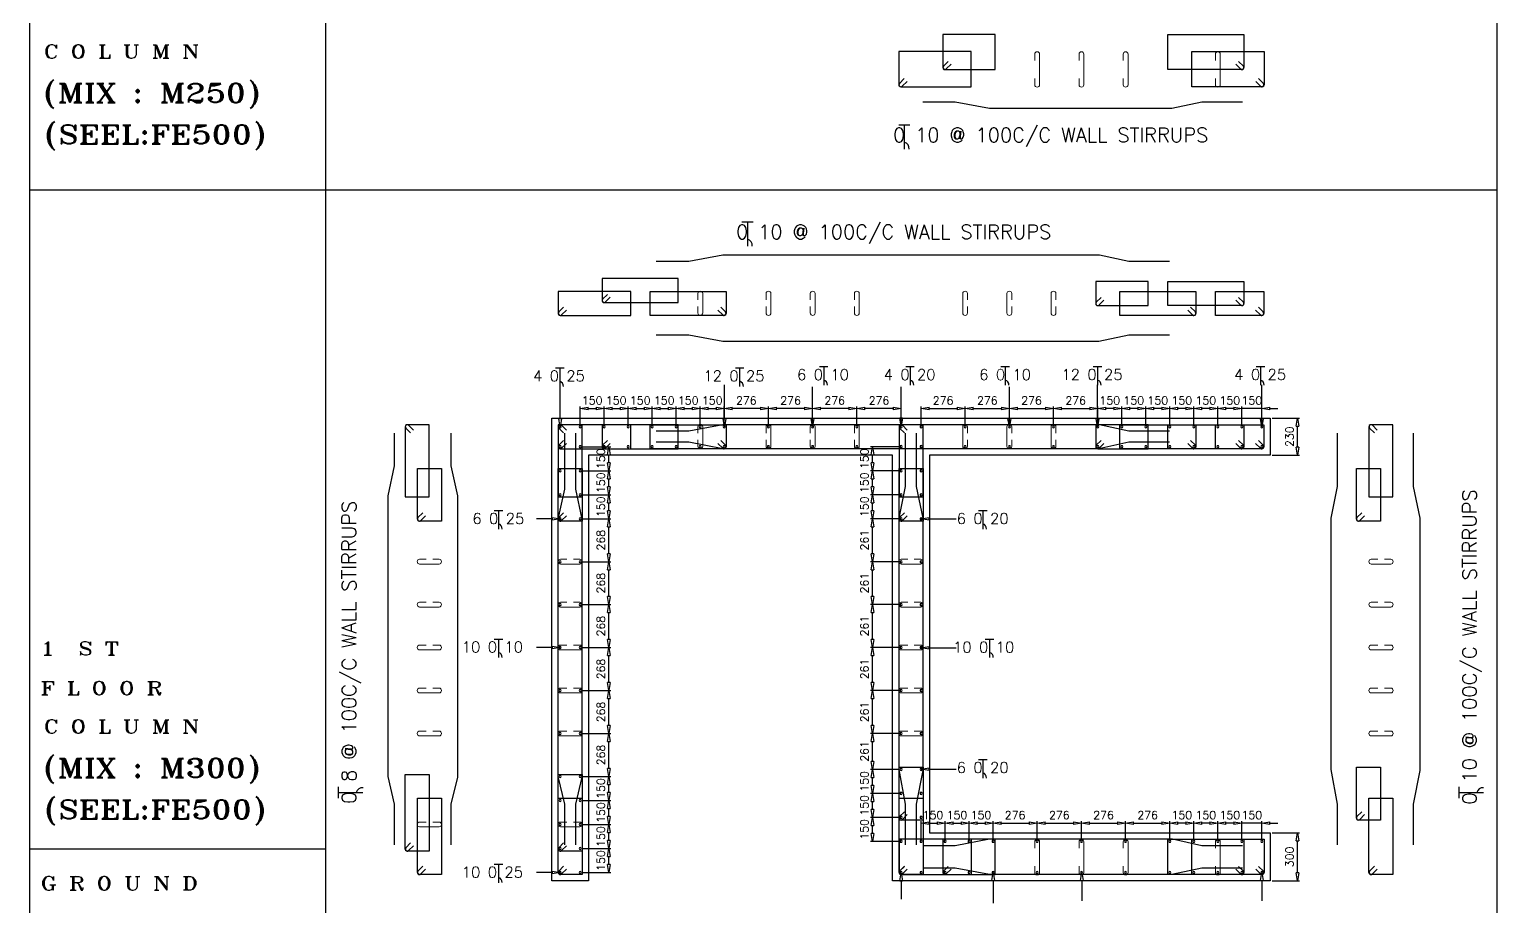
# Model space of a CAD drawing. Header units: millimetres. Extents: x 331487 to 517269, y 198509 to 399936.
# Drawn here: x 409734 to 428074, y 219074 to 230034 of the extents above; entities that cross this region are included whole.
import ezdxf

# ---------------------------------------------------------------- set-up
doc = ezdxf.new("R2010")
doc.units = ezdxf.units.MM
doc.header["$MEASUREMENT"] = 0
doc.layers.add('BEAM', color=1, linetype='Continuous', lineweight=5)
for name, color, linetype in [('COLUMN', 6, 'Continuous'), ('FOOTING', 5, 'Continuous'), ('FOOTING-SCH', 3, 'Continuous')]:
    doc.layers.add(name, color=color, linetype=linetype)
doc.styles.add('ROMANS', font='romans.shx')
doc.styles.add('ROMANT', font='ROMANT.shx')

# ---------------------------------------------------------------- blocks, each defined once
blk = doc.blocks.new('_ClosedBlank')
at = {"color": 0, "linetype": 'ByBlock', "lineweight": -2}
for p, q in [((-1, 0.17), (0, 0)), ((-1, 0.17), (-1, -0.17)), ((0, 0), (-1, -0.17))]:
    blk.add_line(p, q, dxfattribs=at)

msp = doc.modelspace()

# ---------------------------------------------------------------- linework, layer by layer
at = {"color": 1, "linetype": 'Continuous'}
for p, q in [((420600, 228842), (420741, 228842)), ((420670, 228842), (420670, 228537)), ((418638, 227631), (418779, 227631)), ((418709, 227631), (418709, 227327)), ((416310, 225804), (416417, 225804)), ((416363, 225804), (416363, 225573)), ((418558, 225804), (418666, 225804)), ((418612, 225804), (418612, 225573)), ((419609, 225820), (419716, 225820)), ((419663, 225820), (419663, 225589)), ((420688, 225820), (420795, 225820)), ((420742, 225820), (420742, 225589)), ((421878, 225820), (421985, 225820)), ((421931, 225820), (421931, 225589)), ((423031, 225820), (423138, 225820)), ((423084, 225820), (423084, 225589)), ((425068, 225820), (425175, 225820)), ((425121, 225820), (425121, 225589)), ((415544, 224022), (415651, 224022)), ((415597, 224022), (415597, 223791)), ((421597, 224022), (421704, 224022)), ((421651, 224022), (421651, 223791)), ((415544, 222417), (415651, 222417)), ((415597, 222417), (415597, 222186)), ((421682, 222415), (421789, 222415)), ((421736, 222415), (421736, 222185)), ((421597, 220911), (421704, 220911)), ((421651, 220911), (421651, 220680)), ((413599, 220429), (413599, 220570)), ((413599, 220499), (413904, 220499)), ((427604, 220429), (427604, 220570)), ((427604, 220499), (427909, 220499)), ((415544, 219604), (415651, 219604)), ((415597, 219604), (415597, 219373))]:
    msp.add_line(p, q, dxfattribs=at)
at = {"color": 8, "linetype": 'Continuous'}
msp.add_line((409734, 228028), (428074, 228028), dxfattribs=at)
at = {"color": 1, "linetype": 'Continuous'}
for centre, radius, start, end in [((420651, 228544), 80.7, 355.5803, 75.6804), ((418689, 227333), 80.7, 355.5803, 75.6804), ((416348, 225578), 61.2, 355.5803, 75.6804), ((418597, 225578), 61.2, 355.5803, 75.6804), ((419647, 225594), 61.2, 355.5803, 75.6804), ((420727, 225594), 61.2, 355.5803, 75.6804), ((421916, 225594), 61.2, 355.5803, 75.6804), ((423069, 225594), 61.2, 355.5803, 75.6804), ((425106, 225594), 61.2, 355.5803, 75.6804), ((415582, 223796), 61.2, 355.5803, 75.6804), ((421636, 223796), 61.2, 355.5803, 75.6804), ((415582, 222191), 61.2, 355.5803, 75.6804), ((421721, 222189), 61.2, 355.5803, 75.6804), ((421636, 220685), 61.2, 355.5803, 75.6804), ((413898, 220479), 80.7, 85.5803, 165.6804), ((427903, 220479), 80.7, 85.5803, 165.6804), ((415582, 219378), 61.2, 355.5803, 75.6804)]:
    msp.add_arc(centre, radius, start, end, dxfattribs=at)
at = {"layer": 'BEAM', "ltscale": 0.05}
for p, q in [((422301, 229725), (422301, 229645)), ((422361, 229342), (422361, 229725)), ((422854, 229725), (422854, 229645)), ((422914, 229342), (422914, 229725)), ((423406, 229725), (423406, 229645)), ((423466, 229342), (423466, 229725)), ((424559, 229725), (424559, 229645)), ((424619, 229342), (424619, 229725)), ((422301, 229342), (422301, 229422)), ((422854, 229342), (422854, 229422)), ((423406, 229342), (423406, 229422)), ((424559, 229342), (424559, 229422)), ((418090, 226733), (418090, 226653)), ((418150, 226490), (418150, 226733)), ((418942, 226733), (418942, 226653)), ((419002, 226490), (419002, 226733)), ((419495, 226733), (419495, 226653)), ((419555, 226490), (419555, 226733)), ((420047, 226733), (420047, 226653)), ((420107, 226490), (420107, 226733)), ((421400, 226490), (421400, 226733)), ((421460, 226733), (421460, 226653)), ((421953, 226490), (421953, 226733)), ((422013, 226733), (422013, 226653)), ((422505, 226490), (422505, 226733)), ((422565, 226733), (422565, 226653)), ((418090, 226490), (418090, 226570)), ((418942, 226490), (418942, 226570)), ((419495, 226490), (419495, 226570)), ((420047, 226490), (420047, 226570)), ((421460, 226490), (421460, 226570)), ((422013, 226490), (422013, 226570)), ((422565, 226490), (422565, 226570)), ((418090, 225068), (418090, 224988)), ((418150, 224824), (418150, 225068)), ((418942, 225068), (418942, 224988)), ((419002, 224824), (419002, 225068)), ((419495, 225068), (419495, 224988)), ((419555, 224824), (419555, 225068)), ((420047, 225068), (420047, 224988)), ((420107, 224824), (420107, 225068)), ((421400, 224824), (421400, 225068)), ((421460, 225068), (421460, 224988)), ((421953, 224824), (421953, 225068)), ((422013, 225068), (422013, 224988)), ((422505, 224824), (422505, 225068)), ((422565, 225068), (422565, 224988)), ((418090, 224824), (418090, 224904)), ((418942, 224824), (418942, 224904)), ((419495, 224824), (419495, 224904)), ((420047, 224824), (420047, 224904)), ((421460, 224824), (421460, 224904)), ((422013, 224824), (422013, 224904)), ((422565, 224824), (422565, 224904)), ((414612, 223414), (414692, 223414)), ((414855, 223414), (414775, 223414)), ((416372, 223414), (416452, 223414)), ((416615, 223414), (416535, 223414)), ((420632, 223414), (420712, 223414)), ((420875, 223414), (420795, 223414)), ((426507, 223414), (426587, 223414)), ((426750, 223414), (426670, 223414)), ((414612, 223354), (414855, 223354)), ((416372, 223354), (416615, 223354)), ((420632, 223354), (420875, 223354)), ((426507, 223354), (426750, 223354)), ((414612, 222877), (414692, 222877)), ((414855, 222877), (414775, 222877)), ((416372, 222877), (416452, 222877)), ((416615, 222877), (416535, 222877)), ((420632, 222877), (420712, 222877)), ((420875, 222877), (420795, 222877)), ((426507, 222877), (426587, 222877)), ((426750, 222877), (426670, 222877)), ((414612, 222817), (414855, 222817)), ((416372, 222817), (416615, 222817)), ((420632, 222817), (420875, 222817)), ((426507, 222817), (426750, 222817)), ((414612, 222341), (414692, 222341)), ((414855, 222341), (414775, 222341)), ((416372, 222341), (416452, 222341)), ((416615, 222341), (416535, 222341)), ((420632, 222341), (420712, 222341)), ((420875, 222341), (420795, 222341)), ((426507, 222341), (426587, 222341)), ((426750, 222341), (426670, 222341)), ((414612, 222281), (414855, 222281)), ((416372, 222281), (416615, 222281)), ((420632, 222281), (420875, 222281)), ((426507, 222281), (426750, 222281)), ((414612, 221804), (414692, 221804)), ((414612, 221744), (414855, 221744)), ((414855, 221804), (414775, 221804)), ((416372, 221804), (416452, 221804)), ((416372, 221744), (416615, 221744)), ((416615, 221804), (416535, 221804)), ((420632, 221804), (420712, 221804)), ((420632, 221744), (420875, 221744)), ((420875, 221804), (420795, 221804)), ((426507, 221804), (426587, 221804)), ((426507, 221744), (426750, 221744)), ((426750, 221804), (426670, 221804)), ((414612, 221267), (414692, 221267)), ((414612, 221207), (414855, 221207)), ((414855, 221267), (414775, 221267)), ((416372, 221267), (416452, 221267)), ((416372, 221207), (416615, 221207)), ((416615, 221267), (416535, 221267)), ((420632, 221267), (420712, 221267)), ((420632, 221207), (420875, 221207)), ((420875, 221267), (420795, 221267)), ((426507, 221267), (426587, 221267)), ((426507, 221207), (426750, 221207)), ((426750, 221267), (426670, 221267)), ((414612, 220131), (414692, 220131)), ((414855, 220131), (414775, 220131)), ((416372, 220131), (416452, 220131)), ((416615, 220131), (416535, 220131)), ((414612, 220071), (414855, 220071)), ((416372, 220071), (416615, 220071)), ((422301, 219883), (422301, 219803)), ((422361, 219500), (422361, 219883)), ((422854, 219883), (422854, 219803)), ((422914, 219500), (422914, 219883)), ((423406, 219883), (423406, 219803)), ((423466, 219500), (423466, 219883)), ((424559, 219883), (424559, 219803)), ((424619, 219500), (424619, 219883)), ((422301, 219500), (422301, 219580)), ((422854, 219500), (422854, 219580)), ((423406, 219500), (423406, 219580)), ((424559, 219500), (424559, 219580))]:
    msp.add_line(p, q, dxfattribs=at)
for centre, start, end in [((422331, 229725), 0, 180), ((422884, 229725), 0, 180), ((423436, 229725), 0, 180), ((424589, 229725), 0, 180), ((422331, 229342), 180, 0), ((422884, 229342), 180, 0), ((423436, 229342), 180, 0), ((424589, 229342), 180, 0), ((418120, 226733), 0, 180), ((418972, 226733), 0, 180), ((419525, 226733), 0, 180), ((420077, 226733), 0, 180), ((421430, 226733), 0, 180), ((421983, 226733), 0, 180), ((422535, 226733), 0, 180), ((418120, 226490), 180, 0), ((418972, 226490), 180, 0), ((419525, 226490), 180, 0), ((420077, 226490), 180, 0), ((421430, 226490), 180, 0), ((421983, 226490), 180, 0), ((422535, 226490), 180, 0), ((418120, 225068), 0, 180), ((418972, 225068), 0, 180), ((419525, 225068), 0, 180), ((420077, 225068), 0, 180), ((421430, 225068), 0, 180), ((421983, 225068), 0, 180), ((422535, 225068), 0, 180), ((418120, 224824), 180, 0), ((418972, 224824), 180, 0), ((419525, 224824), 180, 0), ((420077, 224824), 180, 0), ((421430, 224824), 180, 0), ((421983, 224824), 180, 0), ((422535, 224824), 180, 0), ((414612, 223384), 90, 270), ((414855, 223384), 270, 90), ((416372, 223384), 90, 270), ((416615, 223384), 270, 90), ((420632, 223384), 90, 270), ((420875, 223384), 270, 90), ((426507, 223384), 90, 270), ((426750, 223384), 270, 90), ((414612, 222847), 90, 270), ((414855, 222847), 270, 90), ((416372, 222847), 90, 270), ((416615, 222847), 270, 90), ((420632, 222847), 90, 270), ((420875, 222847), 270, 90), ((426507, 222847), 90, 270), ((426750, 222847), 270, 90), ((414612, 222311), 90, 270), ((414855, 222311), 270, 90), ((416372, 222311), 90, 270), ((416615, 222311), 270, 90), ((420632, 222311), 90, 270), ((420875, 222311), 270, 90), ((426507, 222311), 90, 270), ((426750, 222311), 270, 90), ((414612, 221774), 90, 270), ((414855, 221774), 270, 90), ((416372, 221774), 90, 270), ((416615, 221774), 270, 90), ((420632, 221774), 90, 270), ((420875, 221774), 270, 90), ((426507, 221774), 90, 270), ((426750, 221774), 270, 90), ((414612, 221237), 90, 270), ((414855, 221237), 270, 90), ((416372, 221237), 90, 270), ((416615, 221237), 270, 90), ((420632, 221237), 90, 270), ((420875, 221237), 270, 90), ((426507, 221237), 90, 270), ((426750, 221237), 270, 90), ((414612, 220101), 90, 270), ((414855, 220101), 270, 90), ((416372, 220101), 90, 270), ((416615, 220101), 270, 90), ((422331, 219883), 0, 180), ((422884, 219883), 0, 180), ((423436, 219883), 0, 180), ((424589, 219883), 0, 180), ((422331, 219500), 180, 0), ((422884, 219500), 180, 0), ((423436, 219500), 180, 0), ((424589, 219500), 180, 0)]:
    msp.add_arc(centre, 30, start, end, dxfattribs=at)
at = {"layer": 'COLUMN', "color": 3}
for p, q in [((421805, 229972), (421152, 229972)), ((421152, 229972), (421152, 229557)), ((421805, 229532), (421805, 229972)), ((423962, 229532), (423962, 229972)), ((423962, 229972), (424915, 229972)), ((424915, 229972), (424915, 229557)), ((421506, 229757), (420601, 229757)), ((420601, 229757), (420601, 229342)), ((421219, 229634), (421160, 229575)), ((421506, 229317), (421506, 229757)), ((424262, 229317), (424262, 229757)), ((424262, 229757), (425166, 229757)), ((424848, 229634), (424908, 229575)), ((425166, 229757), (425166, 229342)), ((421177, 229532), (421805, 229532)), ((421195, 229540), (421255, 229600)), ((424890, 229532), (423962, 229532)), ((424873, 229540), (424813, 229600)), ((420668, 229419), (420609, 229359)), ((420626, 229317), (421506, 229317)), ((420644, 229324), (420704, 229384)), ((425141, 229317), (424262, 229317)), ((425123, 229324), (425063, 229384)), ((425099, 229419), (425159, 229359)), ((421307, 229126), (420900, 229126)), ((421734, 229045), (421307, 229126)), ((424389, 229126), (424015, 229045)), ((424898, 229126), (424389, 229126)), ((424015, 229045), (421734, 229045)), ((417975, 227134), (417568, 227134)), ((418401, 227215), (417975, 227134)), ((423108, 227215), (418401, 227215)), ((423476, 227134), (423108, 227215)), ((423985, 227134), (423476, 227134)), ((417845, 226921), (416892, 226921)), ((416892, 226921), (416892, 226646)), ((417845, 226621), (417845, 226921)), ((423717, 226883), (423062, 226883)), ((423062, 226883), (423062, 226608)), ((423717, 226583), (423717, 226883)), ((423962, 226583), (423962, 226883)), ((423962, 226883), (424915, 226883)), ((424915, 226883), (424915, 226608)), ((417250, 226760), (416344, 226760)), ((416344, 226760), (416344, 226485)), ((416959, 226723), (416899, 226664)), ((416934, 226628), (416994, 226688)), ((417250, 226460), (417250, 226760)), ((417493, 226460), (417493, 226760)), ((417493, 226760), (418443, 226760)), ((418443, 226760), (418443, 226485)), ((423129, 226686), (423069, 226626)), ((423363, 226460), (423363, 226760)), ((423363, 226760), (424315, 226760)), ((424315, 226760), (424315, 226485)), ((424561, 226460), (424561, 226760)), ((424561, 226760), (425164, 226760)), ((424848, 226686), (424908, 226626)), ((425164, 226760), (425164, 226485)), ((416411, 226562), (416351, 226503)), ((416386, 226467), (416446, 226527)), ((416917, 226621), (417845, 226621)), ((418401, 226467), (418341, 226527)), ((418377, 226562), (418436, 226503)), ((423087, 226583), (423717, 226583)), ((423105, 226591), (423165, 226651)), ((424890, 226583), (423962, 226583)), ((424272, 226467), (424212, 226527)), ((424248, 226562), (424308, 226503)), ((424873, 226591), (424813, 226651)), ((425121, 226467), (425061, 226527)), ((425097, 226562), (425156, 226503)), ((416369, 226460), (417250, 226460)), ((418418, 226460), (417493, 226460)), ((424290, 226460), (423363, 226460)), ((425139, 226460), (424561, 226460)), ((417975, 226215), (417568, 226215)), ((418401, 226134), (417975, 226215)), ((423102, 226134), (418401, 226134)), ((423476, 226215), (423102, 226134)), ((423985, 226215), (423476, 226215)), ((414432, 225070), (414432, 224193)), ((414439, 225052), (414499, 224992)), ((414732, 225095), (414457, 225095)), ((414534, 225028), (414474, 225088)), ((414732, 224193), (414732, 225095)), ((417250, 225095), (416344, 225095)), ((416344, 225095), (416344, 224820)), ((416344, 225070), (416344, 224193)), ((416351, 225052), (416411, 224992)), ((416644, 225095), (416369, 225095)), ((416446, 225028), (416386, 225088)), ((416644, 224193), (416644, 225095)), ((417845, 225095), (416892, 225095)), ((416892, 225095), (416892, 224820)), ((417250, 224795), (417250, 225095)), ((417493, 224795), (417493, 225095)), ((417493, 225095), (418443, 225095)), ((417845, 224795), (417845, 225095)), ((418401, 225095), (417975, 225014)), ((423108, 225095), (418401, 225095)), ((418443, 225095), (418443, 224820)), ((420604, 225070), (420604, 224193)), ((420611, 225052), (420671, 224992)), ((420904, 225095), (420629, 225095)), ((420706, 225028), (420646, 225088)), ((420904, 224193), (420904, 225095)), ((423717, 225095), (423062, 225095)), ((423062, 225095), (423062, 224820)), ((423476, 225014), (423108, 225095)), ((423363, 224795), (423363, 225095)), ((423363, 225095), (424315, 225095)), ((423717, 224795), (423717, 225095)), ((423962, 224795), (423962, 225095)), ((423962, 225095), (424915, 225095)), ((424315, 225095), (424315, 224820)), ((424561, 224795), (424561, 225095)), ((424561, 225095), (425164, 225095)), ((424915, 225095), (424915, 224820)), ((425164, 225095), (425164, 224820)), ((426478, 225070), (426478, 224193)), ((426486, 225052), (426546, 224992)), ((426778, 225095), (426503, 225095)), ((426581, 225028), (426521, 225088)), ((426778, 224193), (426778, 225095)), ((414299, 224582), (414299, 224989)), ((415007, 224582), (415007, 224989)), ((416411, 224897), (416351, 224838)), ((416386, 224802), (416446, 224862)), ((416425, 224290), (416425, 224989)), ((416563, 224290), (416563, 224989)), ((416959, 224897), (416899, 224838)), ((416934, 224802), (416994, 224862)), ((417975, 225014), (417568, 225014)), ((417975, 224876), (417568, 224876)), ((418401, 224795), (417975, 224876)), ((418401, 224802), (418341, 224862)), ((418377, 224897), (418436, 224838)), ((420685, 224324), (420685, 224989)), ((420823, 224324), (420823, 224989)), ((423129, 224897), (423069, 224838)), ((423476, 224876), (423102, 224795)), ((423105, 224802), (423165, 224862)), ((423985, 225014), (423476, 225014)), ((423985, 224876), (423476, 224876)), ((424272, 224802), (424212, 224862)), ((424248, 224897), (424308, 224838)), ((424873, 224802), (424813, 224862)), ((424848, 224897), (424908, 224838)), ((425121, 224802), (425061, 224862)), ((425097, 224897), (425156, 224838)), ((426086, 224324), (426086, 224989)), ((427035, 224324), (427035, 224989)), ((416369, 224795), (417250, 224795)), ((416917, 224795), (417845, 224795)), ((418418, 224795), (417493, 224795)), ((423102, 224795), (418401, 224795)), ((423087, 224795), (423717, 224795)), ((424290, 224795), (423363, 224795)), ((424890, 224795), (423962, 224795)), ((425139, 224795), (424561, 224795)), ((414218, 224206), (414299, 224582)), ((414584, 223916), (414584, 224548)), ((414584, 224548), (414884, 224548)), ((414884, 224548), (414884, 223891)), ((415088, 224206), (415007, 224582)), ((416344, 223916), (416344, 224548)), ((416344, 224548), (416644, 224548)), ((416644, 224548), (416644, 223891)), ((420604, 223916), (420604, 224548)), ((420604, 224548), (420904, 224548)), ((420904, 224548), (420904, 223891)), ((426320, 223916), (426320, 224548)), ((426320, 224548), (426620, 224548)), ((426620, 224548), (426620, 223891)), ((420604, 223927), (420685, 224324)), ((420904, 223927), (420823, 224324)), ((426005, 223927), (426086, 224324)), ((427116, 223927), (427035, 224324)), ((414219, 220699), (414218, 224206)), ((414432, 224193), (414732, 224193)), ((415089, 220693), (415088, 224206)), ((416344, 223914), (416425, 224290)), ((416344, 224193), (416644, 224193)), ((416644, 223914), (416563, 224290)), ((420604, 224193), (420904, 224193)), ((426478, 224193), (426778, 224193)), ((414591, 223934), (414651, 223994)), ((414686, 223958), (414626, 223899)), ((416351, 223934), (416411, 223994)), ((416446, 223958), (416386, 223899)), ((420611, 223934), (420671, 223994)), ((420706, 223958), (420646, 223899)), ((426327, 223934), (426387, 223994)), ((426422, 223958), (426362, 223899)), ((414884, 223891), (414609, 223891)), ((416345, 220699), (416344, 223914)), ((416644, 223891), (416369, 223891)), ((416645, 220693), (416644, 223914)), ((420605, 220788), (420604, 223927)), ((420904, 223891), (420629, 223891)), ((420905, 220774), (420904, 223927)), ((426007, 220788), (426005, 223927)), ((426620, 223891), (426345, 223891)), ((427117, 220774), (427116, 223927)), ((420604, 220181), (420605, 220815)), ((420605, 220815), (420905, 220815)), ((420905, 220815), (420904, 220156)), ((426320, 220181), (426321, 220815)), ((426321, 220815), (426621, 220815)), ((426621, 220815), (426620, 220156)), ((414299, 220355), (414219, 220699)), ((414432, 219792), (414433, 220726)), ((414433, 220726), (414733, 220726)), ((414733, 220726), (414732, 219767)), ((415007, 220355), (415089, 220693)), ((416344, 219792), (416345, 220726)), ((416345, 220726), (416645, 220726)), ((416425, 220355), (416345, 220699)), ((416563, 220355), (416645, 220693)), ((416645, 220726), (416644, 219767)), ((420685, 220355), (420605, 220788)), ((420823, 220355), (420905, 220774)), ((426086, 220355), (426007, 220788)), ((427035, 220355), (427117, 220774)), ((414299, 219846), (414299, 220355)), ((414584, 219500), (414584, 220428)), ((414584, 220428), (414884, 220428)), ((414884, 220428), (414884, 219475)), ((415007, 219846), (415007, 220355)), ((416344, 219500), (416344, 220428)), ((416344, 220428), (416644, 220428)), ((416425, 219846), (416425, 220355)), ((416563, 219846), (416563, 220355)), ((416644, 220428), (416644, 219475)), ((420604, 219500), (420604, 220428)), ((420604, 220428), (420904, 220428)), ((420685, 219846), (420685, 220355)), ((420823, 219846), (420823, 220355)), ((420904, 220428), (420904, 219475)), ((426086, 219846), (426086, 220355)), ((426478, 219500), (426478, 220428)), ((426478, 220428), (426778, 220428)), ((426778, 220428), (426778, 219475)), ((427035, 219846), (427035, 220355)), ((420611, 220199), (420671, 220259)), ((420904, 220156), (420629, 220156)), ((420706, 220223), (420646, 220164)), ((426327, 220199), (426387, 220259)), ((426620, 220156), (426345, 220156)), ((426422, 220223), (426362, 220164)), ((421508, 219915), (420604, 219915)), ((420604, 219915), (420604, 219500)), ((421805, 219915), (421152, 219915)), ((421152, 219915), (421152, 219500)), ((421734, 219915), (421307, 219834)), ((421508, 219475), (421508, 219915)), ((424021, 219915), (421734, 219915)), ((421805, 219475), (421805, 219915)), ((423962, 219475), (423962, 219915)), ((423962, 219915), (424915, 219915)), ((424389, 219834), (424021, 219915)), ((424262, 219475), (424262, 219915)), ((424262, 219915), (425166, 219915)), ((424915, 219915), (424915, 219500)), ((425166, 219915), (425166, 219500)), ((414439, 219810), (414499, 219870)), ((414732, 219767), (414457, 219767)), ((414534, 219834), (414474, 219775)), ((416351, 219810), (416411, 219870)), ((416644, 219767), (416369, 219767)), ((416446, 219834), (416386, 219775)), ((421307, 219834), (420900, 219834)), ((424898, 219834), (424389, 219834)), ((414591, 219518), (414651, 219578)), ((414686, 219542), (414626, 219482)), ((416351, 219518), (416411, 219578)), ((416446, 219542), (416386, 219482)), ((420611, 219518), (420671, 219578)), ((420671, 219577), (420611, 219518)), ((420646, 219482), (420706, 219542)), ((420706, 219542), (420646, 219482)), ((421307, 219556), (420900, 219556)), ((421219, 219577), (421160, 219518)), ((421195, 219482), (421255, 219542)), ((421734, 219475), (421307, 219556)), ((424389, 219556), (424015, 219475)), ((424898, 219556), (424389, 219556)), ((424873, 219482), (424813, 219542)), ((424848, 219577), (424908, 219518)), ((425123, 219482), (425063, 219542)), ((425099, 219577), (425159, 219518)), ((426486, 219518), (426546, 219578)), ((426581, 219542), (426521, 219482)), ((414884, 219475), (414609, 219475)), ((416644, 219475), (416369, 219475)), ((420629, 219475), (421508, 219475)), ((420904, 219475), (420629, 219475)), ((421177, 219475), (421805, 219475)), ((424015, 219475), (421734, 219475)), ((424890, 219475), (423962, 219475)), ((425141, 219475), (424262, 219475)), ((426778, 219475), (426503, 219475))]:
    msp.add_line(p, q, dxfattribs=at)
at = {"layer": 'COLUMN'}
for p, q in [((416264, 219395), (416264, 225175)), ((416264, 225175), (425244, 225175)), ((425244, 225175), (425244, 224715)), ((420524, 224715), (416724, 224715)), ((416724, 224715), (416724, 219395)), ((420524, 219395), (420524, 224715)), ((425244, 224715), (420984, 224715)), ((420984, 224715), (420984, 220505)), ((420984, 220505), (420984, 219995)), ((420984, 219995), (425244, 219995)), ((425244, 219995), (425244, 219395)), ((416724, 219395), (416264, 219395)), ((425244, 219395), (420524, 219395))]:
    msp.add_line(p, q, dxfattribs=at)
at = {"layer": 'COLUMN', "color": 4}
for points in [[(416369, 225170), (416369, 225591)], [(418422, 225170), (418422, 225591)], [(423086, 225170), (423086, 225591)], [(425139, 225170), (425139, 225591)], [(419524, 225173), (419524, 225567)], [(420629, 225176), (420629, 225570)], [(421983, 225173), (421983, 225567)], [(416269, 223918), (416073, 223918)], [(420979, 223920), (421319, 223920)], [(416269, 222313), (416073, 222313)], [(420979, 222308), (421319, 222308)], [(420979, 220792), (421319, 220792)], [(416269, 219500), (416073, 219500)], [(420629, 219397), (420629, 219168)], [(421780, 219400), (421780, 219115)], [(422890, 219402), (422890, 219146)], [(425139, 219402), (425139, 219146)]]:
    msp.add_lwpolyline(points, dxfattribs=at)
at = {"layer": 'COLUMN', "color": 3}
for centre, start, end in [((421177, 229557), 135, 270), ((421177, 229557), 180, 315), ((424890, 229557), 225, 0), ((424890, 229557), 270, 45), ((420626, 229342), 135, 270), ((420626, 229342), 180, 315), ((425141, 229342), 225, 0), ((425141, 229342), 270, 45), ((416369, 226485), 135, 270), ((416917, 226646), 135, 270), ((416917, 226646), 180, 315), ((418418, 226485), 270, 45), ((423087, 226608), 135, 270), ((423087, 226608), 180, 315), ((424290, 226485), 270, 45), ((424890, 226608), 225, 0), ((424890, 226608), 270, 45), ((425139, 226485), 270, 45), ((416369, 226485), 180, 315), ((418418, 226485), 225, 0), ((424290, 226485), 225, 0), ((425139, 226485), 225, 0), ((414457, 225070), 45, 180), ((414457, 225070), 90, 225), ((416369, 225070), 45, 180), ((416369, 225070), 90, 225), ((420629, 225070), 45, 180), ((420629, 225070), 90, 225), ((426503, 225070), 45, 180), ((426503, 225070), 90, 225), ((416369, 224820), 135, 270), ((416369, 224820), 180, 315), ((416917, 224820), 135, 270), ((416917, 224820), 180, 315), ((418418, 224820), 225, 0), ((418418, 224820), 270, 45), ((423087, 224820), 135, 270), ((423087, 224820), 180, 315), ((424290, 224820), 225, 0), ((424290, 224820), 270, 45), ((424890, 224820), 225, 0), ((424890, 224820), 270, 45), ((425139, 224820), 225, 0), ((425139, 224820), 270, 45), ((414609, 223916), 135, 270), ((416369, 223916), 135, 270), ((420629, 223916), 135, 270), ((426345, 223916), 135, 270), ((414609, 223916), 180, 315), ((416369, 223916), 180, 315), ((420629, 223916), 180, 315), ((426345, 223916), 180, 315), ((420629, 220181), 135, 270), ((420629, 220181), 180, 315), ((426345, 220181), 135, 270), ((426345, 220181), 180, 315), ((414457, 219792), 135, 270), ((414457, 219792), 180, 315), ((416369, 219792), 135, 270), ((416369, 219792), 180, 315), ((414609, 219500), 135, 270), ((414609, 219500), 180, 315), ((416369, 219500), 135, 270), ((416369, 219500), 180, 315), ((420629, 219500), 135, 270), ((420629, 219500), 135, 270), ((420629, 219500), 180, 315), ((420629, 219500), 180, 315), ((421177, 219500), 135, 270), ((421177, 219500), 180, 315), ((424890, 219500), 225, 0), ((424890, 219500), 270, 45), ((425141, 219500), 225, 0), ((425141, 219500), 270, 45), ((426503, 219500), 135, 270), ((426503, 219500), 180, 315)]:
    msp.add_arc(centre, 25, start, end, dxfattribs=at)
at = {"layer": 'COLUMN', "color": 7}
for centre, start, end in [((416369, 225070), 0, 180), ((416369, 225070), 90, 270), ((416369, 225070), 180, 0), ((416369, 225070), 270, 90), ((416619, 225070), 0, 180), ((416619, 225070), 90, 270), ((416619, 225070), 180, 0), ((416619, 225070), 270, 90), ((416919, 225070), 90, 270), ((416919, 225070), 270, 90), ((417219, 225070), 90, 270), ((417219, 225070), 270, 90), ((417519, 225070), 90, 270), ((417519, 225070), 270, 90), ((417819, 225070), 90, 270), ((417819, 225070), 270, 90), ((418119, 225070), 90, 270), ((418119, 225070), 270, 90), ((418419, 225070), 90, 270), ((418419, 225070), 270, 90), ((418971, 225070), 90, 270), ((418971, 225070), 270, 90), ((419524, 225070), 90, 270), ((419524, 225070), 270, 90), ((420076, 225070), 90, 270), ((420076, 225070), 270, 90), ((420629, 225069), 0, 180), ((420629, 225069), 180, 0), ((420879, 225070), 0, 180), ((420879, 225070), 180, 0), ((421431, 225070), 90, 270), ((421431, 225070), 270, 90), ((421984, 225070), 90, 270), ((421984, 225070), 270, 90), ((422536, 225070), 90, 270), ((422536, 225070), 270, 90), ((423089, 225070), 90, 270), ((423089, 225070), 270, 90), ((423389, 225070), 90, 270), ((423389, 225070), 270, 90), ((423689, 225070), 90, 270), ((423689, 225070), 270, 90), ((423989, 225070), 90, 270), ((423989, 225070), 270, 90), ((424289, 225070), 90, 270), ((424289, 225070), 270, 90), ((424589, 225070), 90, 270), ((424589, 225070), 270, 90), ((424889, 225070), 0, 180), ((424889, 225070), 90, 270), ((424889, 225070), 180, 0), ((424889, 225070), 270, 90), ((425139, 225070), 0, 180), ((425139, 225070), 90, 270), ((425139, 225070), 180, 0), ((425139, 225070), 270, 90), ((416369, 224820), 90, 270), ((416369, 224820), 270, 90), ((416619, 224820), 90, 270), ((416619, 224820), 270, 90), ((416919, 224820), 90, 270), ((416919, 224820), 270, 90), ((417219, 224820), 90, 270), ((417219, 224820), 270, 90), ((417519, 224820), 90, 270), ((417519, 224820), 270, 90), ((417819, 224820), 90, 270), ((417819, 224820), 270, 90), ((418119, 224820), 90, 270), ((418119, 224820), 270, 90), ((418419, 224820), 90, 270), ((418419, 224820), 270, 90), ((418971, 224820), 90, 270), ((418971, 224820), 270, 90), ((419524, 224820), 90, 270), ((419524, 224820), 270, 90), ((420076, 224820), 90, 270), ((420076, 224820), 270, 90), ((420629, 224821), 0, 180), ((420629, 224821), 180, 0), ((420879, 224821), 0, 180), ((420879, 224821), 180, 0), ((421431, 224820), 90, 270), ((421431, 224820), 270, 90), ((421984, 224820), 90, 270), ((421984, 224820), 270, 90), ((422536, 224820), 90, 270), ((422536, 224820), 270, 90), ((423089, 224820), 90, 270), ((423089, 224820), 270, 90), ((423389, 224820), 90, 270), ((423389, 224820), 270, 90), ((423689, 224820), 90, 270), ((423689, 224820), 270, 90), ((423989, 224820), 90, 270), ((423989, 224820), 270, 90), ((424289, 224820), 90, 270), ((424289, 224820), 270, 90), ((424589, 224820), 90, 270), ((424589, 224820), 270, 90), ((424889, 224820), 90, 270), ((424889, 224820), 270, 90), ((425139, 224820), 90, 270), ((425139, 224820), 270, 90), ((416369, 224520), 0, 180), ((416369, 224520), 180, 0), ((416619, 224520), 0, 180), ((416619, 224520), 180, 0), ((420629, 224520), 0, 180), ((420629, 224520), 180, 0), ((420879, 224520), 0, 180), ((420879, 224520), 180, 0), ((416369, 224220), 0, 180), ((416369, 224220), 180, 0), ((416619, 224220), 0, 180), ((416619, 224220), 180, 0), ((420629, 224220), 0, 180), ((420629, 224220), 180, 0), ((420879, 224220), 0, 180), ((420879, 224220), 180, 0), ((416369, 223920), 0, 180), ((416619, 223920), 0, 180), ((420629, 223920), 0, 180), ((420879, 223920), 0, 180), ((416369, 223920), 180, 0), ((416619, 223920), 180, 0), ((420629, 223920), 180, 0), ((420879, 223920), 180, 0), ((416369, 223383), 0, 180), ((416369, 223383), 180, 0), ((416619, 223383), 0, 180), ((416619, 223383), 180, 0), ((420629, 223383), 0, 180), ((420629, 223383), 180, 0), ((420879, 223383), 0, 180), ((420879, 223383), 180, 0), ((416369, 222847), 0, 180), ((416369, 222847), 180, 0), ((416619, 222847), 0, 180), ((416619, 222847), 180, 0), ((420629, 222847), 0, 180), ((420629, 222847), 180, 0), ((420879, 222847), 0, 180), ((420879, 222847), 180, 0), ((416369, 222310), 0, 180), ((416369, 222310), 180, 0), ((416619, 222310), 0, 180), ((416619, 222310), 180, 0), ((420629, 222310), 0, 180), ((420629, 222310), 180, 0), ((420879, 222310), 0, 180), ((420879, 222310), 180, 0), ((416369, 221773), 0, 180), ((416369, 221773), 180, 0), ((416619, 221773), 0, 180), ((416619, 221773), 180, 0), ((420629, 221773), 0, 180), ((420629, 221773), 180, 0), ((420879, 221773), 0, 180), ((420879, 221773), 180, 0), ((416369, 221237), 0, 180), ((416369, 221237), 0, 180), ((416369, 221237), 180, 0), ((416369, 221237), 180, 0), ((416619, 221237), 0, 180), ((416619, 221237), 0, 180), ((416619, 221237), 180, 0), ((416619, 221237), 180, 0), ((420629, 221237), 0, 180), ((420629, 221237), 0, 180), ((420629, 221237), 180, 0), ((420629, 221237), 180, 0), ((420879, 221237), 0, 180), ((420879, 221237), 0, 180), ((420879, 221237), 180, 0), ((420879, 221237), 180, 0), ((416370, 220700), 0, 180), ((416370, 220700), 180, 0), ((416620, 220700), 0, 180), ((416620, 220700), 180, 0), ((420630, 220789), 0, 180), ((420630, 220789), 180, 0), ((420880, 220789), 0, 180), ((420880, 220789), 180, 0), ((420629, 220489), 0, 180), ((420629, 220489), 180, 0), ((420879, 220489), 0, 180), ((420879, 220489), 180, 0), ((416369, 220400), 0, 180), ((416369, 220400), 180, 0), ((416619, 220400), 0, 180), ((416619, 220400), 180, 0), ((416369, 220100), 0, 180), ((416369, 220100), 180, 0), ((416619, 220100), 0, 180), ((416619, 220100), 180, 0), ((420629, 220189), 0, 180), ((420629, 220189), 180, 0), ((420879, 220189), 0, 180), ((420879, 220189), 180, 0), ((420629, 219890), 0, 180), ((420629, 219890), 90, 270), ((420629, 219890), 270, 90), ((420879, 219890), 0, 180), ((420879, 219890), 90, 270), ((420879, 219890), 270, 90), ((421179, 219890), 90, 270), ((421179, 219890), 270, 90), ((421479, 219890), 90, 270), ((421479, 219890), 270, 90), ((421779, 219890), 90, 270), ((421779, 219890), 270, 90), ((422331, 219890), 90, 270), ((422331, 219890), 270, 90), ((422884, 219890), 90, 270), ((422884, 219890), 270, 90), ((423436, 219890), 90, 270), ((423436, 219890), 270, 90), ((423989, 219890), 90, 270), ((423989, 219890), 270, 90), ((424289, 219890), 90, 270), ((424289, 219890), 270, 90), ((424589, 219890), 90, 270), ((424589, 219890), 270, 90), ((424889, 219890), 0, 180), ((424889, 219890), 90, 270), ((424889, 219890), 270, 90), ((425139, 219890), 0, 180), ((425139, 219890), 90, 270), ((425139, 219890), 270, 90), ((416369, 219800), 0, 180), ((416369, 219800), 180, 0), ((416619, 219800), 0, 180), ((416619, 219800), 180, 0), ((420629, 219890), 180, 0), ((420879, 219890), 180, 0), ((424889, 219890), 180, 0), ((425139, 219890), 180, 0), ((416369, 219500), 0, 180), ((416369, 219500), 180, 0), ((416619, 219500), 0, 180), ((416619, 219500), 180, 0), ((420629, 219500), 90, 270), ((420629, 219500), 0, 180), ((420629, 219500), 180, 0), ((420629, 219500), 270, 90), ((420879, 219500), 90, 270), ((420879, 219500), 0, 180), ((420879, 219500), 180, 0), ((420879, 219500), 270, 90), ((421179, 219500), 90, 270), ((421179, 219500), 270, 90), ((421479, 219500), 90, 270), ((421479, 219500), 270, 90), ((421779, 219500), 90, 270), ((421779, 219500), 270, 90), ((422331, 219500), 90, 270), ((422331, 219500), 270, 90), ((422884, 219500), 90, 270), ((422884, 219500), 270, 90), ((423436, 219500), 90, 270), ((423436, 219500), 270, 90), ((423989, 219500), 90, 270), ((423989, 219500), 270, 90), ((424289, 219500), 90, 270), ((424289, 219500), 270, 90), ((424589, 219500), 90, 270), ((424589, 219500), 270, 90), ((424889, 219500), 90, 270), ((424889, 219500), 270, 90), ((425139, 219500), 90, 270), ((425139, 219500), 270, 90)]:
    msp.add_arc(centre, 12.6, start, end, dxfattribs=at)
at = {"layer": 'FOOTING', "color": 4}
for p, q in [((416619, 225095), (416619, 225322)), ((416719, 225297), (416819, 225297)), ((416919, 225095), (416919, 225322)), ((416919, 225095), (416919, 225322)), ((417019, 225297), (417119, 225297)), ((417219, 225095), (417219, 225322)), ((417219, 225095), (417219, 225322)), ((417319, 225297), (417419, 225297)), ((417519, 225095), (417519, 225322)), ((417519, 225095), (417519, 225322)), ((417619, 225297), (417719, 225297)), ((417819, 225095), (417819, 225322)), ((417819, 225095), (417819, 225322)), ((417919, 225297), (418019, 225297)), ((418119, 225095), (418119, 225322)), ((418119, 225095), (418119, 225322)), ((418219, 225297), (418319, 225297)), ((418419, 225095), (418419, 225322)), ((418419, 225093), (418419, 225322)), ((418871, 225297), (418519, 225297)), ((418971, 225094), (418971, 225322)), ((418971, 225093), (418971, 225322)), ((419424, 225297), (419071, 225297)), ((419524, 225092), (419524, 225322)), ((419524, 225094), (419524, 225322)), ((419976, 225297), (419624, 225297)), ((420076, 225094), (420076, 225322)), ((420076, 225092), (420076, 225322)), ((420529, 225297), (420176, 225297)), ((420629, 225094), (420629, 225322)), ((420879, 225092), (420879, 225322)), ((420979, 225297), (421331, 225297)), ((421431, 225092), (421431, 225322)), ((421431, 225092), (421431, 225322)), ((421531, 225297), (421884, 225297)), ((421984, 225092), (421984, 225322)), ((421984, 225094), (421984, 225322)), ((422084, 225297), (422436, 225297)), ((422536, 225094), (422536, 225322)), ((422536, 225093), (422536, 225322)), ((422636, 225297), (422989, 225297)), ((423089, 225095), (423089, 225322)), ((423089, 225093), (423089, 225322)), ((423289, 225297), (423189, 225297)), ((423389, 225095), (423389, 225322)), ((423389, 225095), (423389, 225322)), ((423589, 225297), (423489, 225297)), ((423689, 225095), (423689, 225322)), ((423689, 225095), (423689, 225322)), ((423889, 225297), (423789, 225297)), ((423989, 225095), (423989, 225322)), ((423989, 225095), (423989, 225322)), ((424189, 225297), (424089, 225297)), ((424289, 225095), (424289, 225322)), ((424289, 225095), (424289, 225322)), ((424489, 225297), (424389, 225297)), ((424589, 225095), (424589, 225322)), ((424589, 225095), (424589, 225322)), ((424789, 225297), (424689, 225297)), ((424789, 225297), (424689, 225297)), ((424889, 225095), (424889, 225322)), ((424889, 225095), (424889, 225322)), ((425139, 225297), (424889, 225297)), ((425139, 225095), (425139, 225322)), ((425239, 225297), (425339, 225297)), ((425269, 225175), (425611, 225175)), ((425586, 224815), (425586, 225075)), ((416644, 224820), (417002, 224820)), ((416977, 224620), (416977, 224720)), ((420604, 224820), (420246, 224820)), ((420271, 224620), (420271, 224720)), ((425269, 224715), (425611, 224715)), ((416644, 224520), (417002, 224520)), ((416644, 224520), (417002, 224520)), ((420604, 224520), (420246, 224520)), ((420604, 224520), (420246, 224520)), ((416977, 224320), (416977, 224420)), ((420271, 224320), (420271, 224420)), ((416644, 224220), (417002, 224220)), ((416644, 224220), (417002, 224220)), ((416977, 224020), (416977, 224120)), ((420604, 224220), (420246, 224220)), ((420604, 224220), (420246, 224220)), ((420271, 224020), (420271, 224120)), ((416644, 223920), (417002, 223920)), ((416644, 223920), (417002, 223920)), ((416977, 223483), (416977, 223820)), ((420604, 223920), (420246, 223920)), ((420604, 223920), (420246, 223920)), ((420271, 223483), (420271, 223820)), ((416644, 223383), (417002, 223383)), ((416644, 223383), (417002, 223383)), ((420604, 223383), (420246, 223383)), ((420604, 223383), (420246, 223383)), ((416977, 222947), (416977, 223283)), ((420271, 222947), (420271, 223283)), ((416644, 222847), (417002, 222847)), ((416644, 222847), (417002, 222847)), ((420604, 222847), (420246, 222847)), ((420604, 222847), (420246, 222847)), ((416977, 222410), (416977, 222747)), ((420271, 222410), (420271, 222747)), ((416644, 222310), (417002, 222310)), ((416644, 222310), (417002, 222310)), ((420604, 222310), (420246, 222310)), ((420604, 222310), (420246, 222310)), ((416977, 221873), (416977, 222210)), ((420271, 221873), (420271, 222210)), ((416644, 221773), (417002, 221773)), ((416644, 221773), (417002, 221773)), ((420604, 221773), (420246, 221773)), ((420604, 221773), (420246, 221773)), ((416977, 221337), (416977, 221673)), ((420271, 221337), (420271, 221673)), ((416644, 221237), (417002, 221237)), ((416644, 221237), (417002, 221237)), ((420604, 221237), (420246, 221237)), ((420604, 221237), (420246, 221237)), ((416977, 220800), (416977, 221137)), ((420271, 220889), (420271, 221137)), ((416644, 220700), (417002, 220700)), ((416644, 220700), (417002, 220700)), ((420604, 220789), (420246, 220789)), ((420604, 220789), (420246, 220789)), ((420271, 220589), (420271, 220689)), ((416977, 220500), (416977, 220600)), ((420604, 220489), (420246, 220489)), ((420604, 220489), (420246, 220489)), ((416644, 220400), (417002, 220400)), ((416644, 220400), (417002, 220400)), ((416977, 220200), (416977, 220300)), ((420271, 220289), (420271, 220389)), ((416644, 220100), (417002, 220100)), ((416644, 220100), (417002, 220100)), ((420604, 220189), (420246, 220189)), ((420604, 220189), (420246, 220189)), ((420271, 219989), (420271, 220089)), ((420879, 219915), (420879, 220142)), ((420979, 220117), (421079, 220117)), ((421179, 219915), (421179, 220142)), ((421179, 219915), (421179, 220142)), ((421279, 220117), (421379, 220117)), ((421479, 219915), (421479, 220142)), ((421479, 219915), (421479, 220142)), ((421579, 220117), (421679, 220117)), ((421779, 219915), (421779, 220142)), ((421779, 219915), (421779, 220142)), ((421879, 220117), (422231, 220117)), ((422331, 219915), (422331, 220142)), ((422331, 219915), (422331, 220142)), ((422431, 220117), (422784, 220117)), ((422884, 219915), (422884, 220142)), ((422884, 219915), (422884, 220142)), ((422984, 220117), (423336, 220117)), ((423436, 219915), (423436, 220142)), ((423436, 219915), (423436, 220142)), ((423536, 220117), (423889, 220117)), ((423989, 219915), (423989, 220142)), ((423989, 219915), (423989, 220142)), ((424189, 220117), (424089, 220117)), ((424289, 219915), (424289, 220142)), ((424289, 219915), (424289, 220142)), ((424489, 220117), (424389, 220117)), ((424589, 219915), (424589, 220142)), ((424589, 219915), (424589, 220142)), ((424789, 220117), (424689, 220117)), ((424789, 220117), (424689, 220117)), ((424889, 219915), (424889, 220142)), ((424889, 219915), (424889, 220142)), ((425139, 220117), (424889, 220117)), ((425139, 219915), (425139, 220142)), ((425239, 220117), (425339, 220117)), ((416977, 219900), (416977, 220000)), ((425269, 219995), (425611, 219995)), ((416644, 219800), (417002, 219800)), ((416644, 219800), (417002, 219800)), ((420604, 219889), (420246, 219889)), ((425586, 219495), (425586, 219895)), ((416977, 219600), (416977, 219700)), ((416644, 219500), (417002, 219500)), ((425269, 219395), (425611, 219395))]:
    msp.add_line(p, q, dxfattribs=at)
at = {"layer": 'FOOTING-SCH', "color": 8, "linetype": 'Continuous'}
for p, q in [((409734, 283543), (409734, 202508)), ((413434, 283543), (413434, 202508)), ((428074, 283543), (428074, 202508)), ((409734, 219797), (413434, 219797))]:
    msp.add_line(p, q, dxfattribs=at)

# ---------------------------------------------------------------- block references
at = {"layer": 'COLUMN', "color": 4, "xscale": 100, "yscale": 100, "zscale": 100}
for p, rotation in [((416369, 225070), 270), ((418422, 225070), 270), ((419524, 225073), 270), ((420629, 225076), 270), ((421983, 225073), 270), ((423086, 225070), 270), ((425139, 225070), 270), ((420879, 223920), 180), ((420879, 222308), 180), ((420879, 220792), 180), ((420629, 219497), 90), ((421780, 219500), 90), ((422890, 219502), 90), ((425139, 219502), 90)]:
    msp.add_blockref('_ClosedBlank', p, dxfattribs=dict(at, rotation=rotation))
for p in [(416369, 223918), (416369, 222313), (416369, 219500)]:
    msp.add_blockref('_ClosedBlank', p, dxfattribs=at)
at = {"layer": 'FOOTING', "color": 4, "xscale": 100, "yscale": 100, "zscale": 100}
for p, rotation in [((416619, 225297), 180), ((416919, 225297), 180), ((417219, 225297), 180), ((417519, 225297), 180), ((417819, 225297), 180), ((418119, 225297), 180), ((418419, 225297), 180), ((418971, 225297), 180), ((419524, 225297), 180), ((420076, 225297), 180), ((420879, 225297), 180), ((421431, 225297), 180), ((421984, 225297), 180), ((422536, 225297), 180), ((423089, 225297), 179.999999999622), ((423389, 225297), 359.999999999622), ((423389, 225297), 179.999999999622), ((423689, 225297), 359.999999999622), ((423689, 225297), 179.999999999622), ((423989, 225297), 359.999999999622), ((423989, 225297), 179.999999999622), ((424289, 225297), 359.999999999622), ((424289, 225297), 179.999999999622), ((424589, 225297), 359.999999999622), ((424589, 225297), 179.999999999622), ((424889, 225297), 359.9999999995468), ((424889, 225297), 359.999999999622), ((425139, 225297), 179.9999999995468), ((425586, 225175), 90), ((416977, 224820), 90), ((420271, 224820), 90), ((425586, 224715), 270), ((416977, 224520), 270), ((416977, 224520), 90), ((420271, 224520), 270), ((420271, 224520), 90), ((416977, 224220), 270), ((420271, 224220), 270), ((416977, 224220), 90), ((420271, 224220), 90), ((416977, 223920), 270), ((420271, 223920), 270), ((416977, 223920), 90), ((420271, 223920), 90), ((416977, 223383), 270), ((416977, 223383), 90), ((420271, 223383), 270), ((420271, 223383), 90), ((416977, 222847), 270), ((416977, 222847), 90), ((420271, 222847), 270), ((420271, 222847), 90), ((416977, 222310), 270), ((416977, 222310), 90), ((420271, 222310), 270), ((420271, 222310), 90), ((416977, 221773), 270), ((416977, 221773), 90), ((420271, 221773), 270), ((420271, 221773), 90), ((416977, 221237), 270), ((416977, 221237), 90), ((420271, 221237), 270), ((420271, 221237), 90), ((420271, 220789), 270), ((416977, 220700), 270), ((416977, 220700), 90), ((420271, 220789), 90), ((416977, 220400), 270), ((420271, 220489), 270), ((420271, 220489), 90), ((416977, 220400), 90), ((420271, 220189), 270), ((416977, 220100), 270), ((416977, 220100), 90), ((420271, 220189), 90), ((420879, 220117), 180), ((421179, 220117), 180), ((421479, 220117), 180), ((421779, 220117), 180), ((422331, 220117), 180), ((422884, 220117), 180), ((423436, 220117), 180), ((423989, 220117), 179.999999999622), ((424289, 220117), 359.999999999622), ((424289, 220117), 179.999999999622), ((424589, 220117), 359.999999999622), ((424589, 220117), 179.999999999622), ((424889, 220117), 359.9999999995468), ((424889, 220117), 359.999999999622), ((425139, 220117), 179.9999999995468), ((416977, 219800), 270), ((420271, 219889), 270), ((425586, 219995), 90), ((416977, 219800), 90), ((416977, 219500), 270), ((425586, 219395), 270)]:
    msp.add_blockref('_ClosedBlank', p, dxfattribs=dict(at, rotation=rotation))
for p in [(416919, 225297), (417219, 225297), (417519, 225297), (417819, 225297), (418119, 225297), (418419, 225297), (418971, 225297), (419524, 225297), (420076, 225297), (420629, 225297), (421431, 225297), (421984, 225297), (422536, 225297), (423089, 225297), (421179, 220117), (421479, 220117), (421779, 220117), (422331, 220117), (422884, 220117), (423436, 220117), (423989, 220117)]:
    msp.add_blockref('_ClosedBlank', p, dxfattribs=at)

# ---------------------------------------------------------------- texts
at = {"color": 3, "linetype": 'Continuous', "style": 'ROMANT', "width": 1.25}
for s, p in [('C O L U M N', (409911, 229673)), ('1  S T', (409873, 222214)), ('F L O O R', (409873, 221719)), ('C O L U M N', (409911, 221240)), ('G R O U N D', (409873, 219281))]:
    msp.add_text(s, height=169.2, dxfattribs=at).set_placement(p)
at = {"color": 230, "linetype": 'Continuous', "style": 'ROMANT', "width": 1.25}
for s, p in [('(MIX : M250)', (409911, 229122)), ('(SEEL:FE500)', (409921, 228604)), ('(MIX : M300)', (409911, 220689)), ('(SEEL:FE500)', (409921, 220170))]:
    msp.add_text(s, height=235, dxfattribs=at).set_placement(p)
at = {"layer": 'COLUMN', "color": 1, "style": 'ROMANS'}
for s, height, p in [(' 0 10 @ 100C/C WALL STIRRUPS', 178.2, (420407, 228626)), (' 0 10 @ 100C/C WALL STIRRUPS', 178.2, (418445, 227415)), ('4 0 25', 135, (416029, 225637)), ('12 0 25', 135, (418159, 225637)), ('6 0 10', 135, (419329, 225653)), ('4 0 20', 135, (420412, 225653)), ('6 0 10', 135, (421606, 225653)), ('12 0 25', 135, (422634, 225654)), ('4 0 25', 135, (424794, 225654)), ('6 0 25', 135, (415272, 223855)), ('6 0 20', 135, (421325, 223855)), ('10 0 10', 135, (415140, 222250)), ('10 0 10', 135, (421281, 222248)), ('6 0 20', 135, (421325, 220744)), ('10 0 25', 135, (415140, 219437))]:
    msp.add_text(s, height=height, dxfattribs=at).set_placement(p)
for s, p in [(' 0 8 @ 100C/C WALL STIRRUPS', (413818, 220236)), (' 0 10 @ 100C/C WALL STIRRUPS', (427823, 220226))]:
    msp.add_text(s, height=178.2, rotation=90, dxfattribs=at).set_placement(p)
at = {"layer": 'FOOTING', "color": 3, "char_height": 100, "attachment_point": 5, "style": 'ROMANS'}
for s, insert in [('150', (416769, 225397)), ('150', (417069, 225397)), ('150', (417369, 225397)), ('150', (417669, 225397)), ('150', (417969, 225397)), ('150', (418269, 225397)), ('276', (418695, 225397)), ('276', (419248, 225397)), ('276', (419800, 225397)), ('276', (420353, 225397)), ('276', (421155, 225397)), ('276', (421707, 225397)), ('276', (422260, 225397)), ('276', (422812, 225397)), ('150', (423239, 225397)), ('150', (423539, 225397)), ('150', (423839, 225397)), ('150', (424139, 225397)), ('150', (424439, 225397)), ('150', (424739, 225397)), ('150', (425014, 225397)), ('150', (421029, 220217)), ('150', (421329, 220217)), ('150', (421629, 220217)), ('276', (422055, 220217)), ('276', (422608, 220217)), ('276', (423160, 220217)), ('276', (423712, 220217)), ('150', (424139, 220217)), ('150', (424439, 220217)), ('150', (424739, 220217)), ('150', (425014, 220217))]:
    msp.add_mtext(s, dxfattribs=dict(at, insert=insert))
at = {"layer": 'FOOTING', "color": 3, "char_height": 100, "attachment_point": 5, "rotation": 90, "style": 'ROMANS'}
for s, insert in [('230', (425486, 224945)), ('150', (416877, 224670)), ('150', (420171, 224670)), ('150', (416877, 224370)), ('150', (420171, 224370)), ('150', (416877, 224070)), ('150', (420171, 224070)), ('268', (416877, 223652)), ('261', (420171, 223652)), ('268', (416877, 223115)), ('261', (420171, 223115)), ('268', (416877, 222578)), ('261', (420171, 222578)), ('268', (416877, 222042)), ('261', (420171, 222042)), ('268', (416877, 221505)), ('261', (420171, 221505)), ('268', (416877, 220968)), ('261', (420171, 221013)), ('150', (416877, 220550)), ('150', (420171, 220639)), ('150', (420171, 220339)), ('150', (416877, 220250)), ('150', (420171, 220039)), ('150', (416877, 219950)), ('150', (416877, 219650)), ('300', (425486, 219695))]:
    msp.add_mtext(s, dxfattribs=dict(at, insert=insert))

doc.saveas('drawing.dxf')
